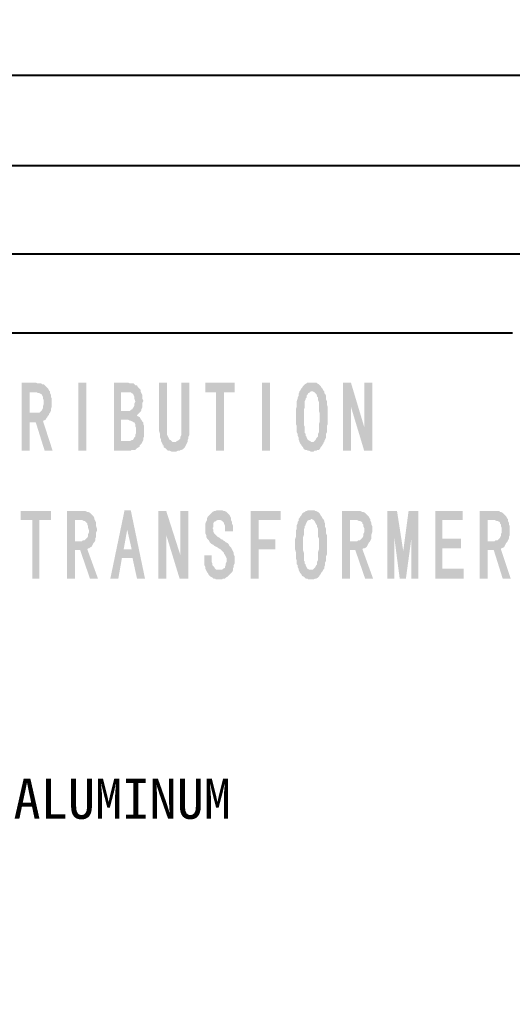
# Model space of a CAD drawing. Header units: millimetres. Extents: x 198356 to 209798, y -190593 to -183267.
# Drawn here: x 209726 to 209757.2, y -190002.9 to -189941.2 of the extents above; entities that cross this region are included whole.
import ezdxf

# ---------------------------------------------------------------- set-up
doc = ezdxf.new("R2010")
doc.units = ezdxf.units.MM
doc.header["$LTSCALE"] = 13
doc.layers.add('2', color=3, linetype='Continuous')
doc.layers.add('PDF_Geometry', color=7, linetype='Continuous')
doc.styles.add('PDF FangSong', font='simfang.ttf')
doc.styles.get("Standard").update_dxf_attribs({"font": 'gbenor.shx', "bigfont": 'gbcbig.shx'})
doc.dimstyles.new('ISO-25', dxfattribs={"dimtxt": 2.5, "dimasz": 2.5, "dimexe": 1.25, "dimexo": 0.625, "dimtad": 1, "dimtxsty": 'Standard', "dimcen": 2.5, "dimadec": 0, "dimazin": 0, "dimtfac": 1, "dimtmove": 0, "dimatfit": 3, "dimfxl": 1, "dimarcsym": 0})

# ---------------------------------------------------------------- blocks, each defined once
blk = doc.blocks.new('*D76')
at = {"layer": '2', "color": 0, "linetype": 'Continuous', "lineweight": -2}
for p, q in [((209624.191, -189957.798), (209624.191, -189949.167)), ((209764.158, -189957.798), (209764.158, -189949.167)), ((209626.691, -189950.417), (209761.658, -189950.417))]:
    blk.add_line(p, q, dxfattribs=at)
at = {"layer": '2', "color": 0, "linetype": 'Continuous'}
for points in [[(209626.691, -189950), (209626.691, -189950.834), (209624.191, -189950.417)], [(209761.658, -189950), (209761.658, -189950.834), (209764.158, -189950.417)]]:
    blk.add_solid(points, dxfattribs=at)
at = {"layer": 'Defpoints', "color": 0, "linetype": 'Continuous'}
for p in [(209764.158, -189950.417), (209624.191, -189958.423), (209764.158, -189958.423)]:
    blk.add_point(p, dxfattribs=at)
at = {"layer": '2', "color": 0, "linetype": 'Continuous', "insert": (209694.175, -189948.542), "char_height": 2.5, "attachment_point": 5}
blk.add_mtext('140', dxfattribs=at)
blk = doc.blocks.new('*D77')
at = {"layer": '2', "color": 0, "linetype": 'Continuous', "lineweight": -2}
for p, q in [((209619.192, -189955.383), (209619.192, -189943.427)), ((209769.213, -189955.383), (209769.213, -189943.427)), ((209621.692, -189944.677), (209766.713, -189944.677))]:
    blk.add_line(p, q, dxfattribs=at)
at = {"layer": '2', "color": 0, "linetype": 'Continuous'}
for points in [[(209621.692, -189944.261), (209621.692, -189945.094), (209619.192, -189944.677)], [(209766.713, -189944.261), (209766.713, -189945.094), (209769.213, -189944.677)]]:
    blk.add_solid(points, dxfattribs=at)
at = {"layer": 'Defpoints', "color": 0, "linetype": 'Continuous'}
for p in [(209769.213, -189944.677), (209619.192, -189956.008), (209769.213, -189956.008)]:
    blk.add_point(p, dxfattribs=at)
at = {"layer": '2', "color": 0, "linetype": 'Continuous', "insert": (209694.203, -189942.802), "char_height": 2.5, "attachment_point": 5}
blk.add_mtext('150', dxfattribs=at)

msp = doc.modelspace()

# ---------------------------------------------------------------- hatches: boundary and pattern name
at = {"layer": '2', "linetype": 'Continuous', "transparency": 33554559}
for points in [[(209727.032, -189964.152), (209726.133, -189964.152), (209726.133, -189968.477), (209726.639, -189968.477), (209726.639, -189966.68), (209727.032, -189966.68), (209727.481, -189966.567), (209727.538, -189966.567), (209727.65, -189966.511), (209727.706, -189966.399), (209727.762, -189966.343), (209727.818, -189966.23), (209727.875, -189966.23), (209727.875, -189966.118), (209726.639, -189966.062), (209726.639, -189964.77), (209726.976, -189964.77), (209727.931, -189964.714), (209727.875, -189964.658), (209727.818, -189964.545), (209727.762, -189964.489), (209727.706, -189964.433), (209727.65, -189964.377), (209727.594, -189964.321), (209727.538, -189964.264), (209727.425, -189964.264), (209727.369, -189964.208), (209727.257, -189964.208), (209727.144, -189964.208)], [(209730.234, -189968.477), (209729.728, -189968.477), (209729.728, -189964.152), (209730.234, -189964.152)], [(209732.873, -189964.152), (209731.975, -189964.152), (209731.975, -189968.477), (209732.873, -189968.477), (209732.93, -189968.477), (209733.042, -189968.477), (209733.098, -189968.421), (209733.21, -189968.421), (209733.323, -189968.421), (209733.379, -189968.365), (209733.435, -189968.308), (209733.547, -189968.252), (209733.604, -189968.196), (209733.604, -189968.14), (209733.66, -189968.084), (209733.716, -189968.028), (209733.772, -189967.915), (209732.424, -189967.859), (209732.424, -189966.511), (209732.873, -189966.511), (209733.716, -189966.511), (209733.66, -189966.455), (209733.604, -189966.343), (209733.491, -189966.286), (209733.435, -189966.23), (209733.379, -189966.23), (209733.435, -189966.23), (209733.491, -189966.174), (209733.547, -189966.118), (209733.66, -189966.006), (209732.424, -189965.949), (209732.424, -189964.77), (209732.93, -189964.77), (209733.66, -189964.714), (209733.66, -189964.601), (209733.604, -189964.545), (209733.547, -189964.489), (209733.491, -189964.433), (209733.435, -189964.321), (209733.323, -189964.321), (209733.267, -189964.264), (209733.21, -189964.208), (209733.098, -189964.208), (209732.986, -189964.208)], [(209735.345, -189964.152), (209734.839, -189964.152), (209734.839, -189967.185), (209734.839, -189967.241), (209734.895, -189967.41), (209734.895, -189967.522), (209734.895, -189967.634), (209734.952, -189967.747), (209734.952, -189967.859), (209735.008, -189967.971), (209735.064, -189968.084), (209735.064, -189968.14), (209735.12, -189968.14), (209735.12, -189968.252), (209735.232, -189968.308), (209735.289, -189968.365), (209735.345, -189968.421), (209735.401, -189968.477), (209735.513, -189968.477), (209735.626, -189968.533), (209735.682, -189968.533), (209735.794, -189968.533), (209735.906, -189968.533), (209736.019, -189968.477), (209736.131, -189968.477), (209736.187, -189968.421), (209736.243, -189968.421), (209736.356, -189968.365), (209736.412, -189968.308), (209736.468, -189968.252), (209736.524, -189968.14), (209736.58, -189968.028), (209736.637, -189967.915), (209735.794, -189967.915), (209735.682, -189967.915), (209735.626, -189967.859), (209735.569, -189967.803), (209735.457, -189967.747), (209735.457, -189967.691), (209735.401, -189967.578), (209735.345, -189967.466), (209735.345, -189967.354), (209735.345, -189967.185)], [(209736.749, -189964.152), (209736.243, -189964.152), (209736.243, -189967.185), (209736.243, -189967.354), (209736.243, -189967.466), (209736.187, -189967.578), (209736.187, -189967.691), (209736.131, -189967.747), (209736.075, -189967.803), (209735.963, -189967.859), (209735.906, -189967.915), (209735.794, -189967.915), (209736.637, -189967.915), (209736.637, -189967.803), (209736.693, -189967.691), (209736.693, -189967.578), (209736.749, -189967.466), (209736.749, -189967.297), (209736.749, -189967.185)], [(209739.613, -189964.152), (209737.76, -189964.152), (209737.76, -189964.77), (209738.434, -189964.77), (209738.434, -189968.477), (209738.939, -189968.477), (209738.939, -189964.77), (209739.613, -189964.77)], [(209741.86, -189968.477), (209741.355, -189968.477), (209741.355, -189964.152), (209741.86, -189964.152)], [(209744.5, -189964.152), (209744.388, -189964.152), (209744.331, -189964.152), (209744.219, -189964.152), (209744.163, -189964.208), (209744.051, -189964.264), (209743.994, -189964.321), (209743.938, -189964.377), (209743.882, -189964.489), (209743.826, -189964.545), (209743.77, -189964.658), (209743.714, -189964.714), (209744.5, -189964.714), (209744.556, -189964.714), (209744.668, -189964.77), (209744.725, -189964.826), (209744.781, -189964.882), (209744.837, -189964.995), (209744.837, -189965.051), (209744.893, -189965.107), (209744.893, -189965.219), (209744.893, -189965.275), (209744.949, -189965.388), (209744.949, -189965.5), (209744.949, -189965.669), (209744.949, -189965.781), (209744.949, -189965.949), (209745.005, -189966.118), (209745.005, -189966.286), (209745.005, -189966.455), (209745.005, -189966.623), (209744.949, -189966.792), (209744.949, -189966.96), (209744.949, -189967.073), (209744.949, -189967.185), (209744.949, -189967.297), (209744.893, -189967.41), (209744.893, -189967.466), (209744.893, -189967.578), (209744.837, -189967.634), (209744.781, -189967.691), (209744.725, -189967.803), (209744.668, -189967.859), (209744.612, -189967.915), (209744.5, -189967.915), (209745.23, -189967.971), (209745.286, -189967.915), (209745.286, -189967.859), (209745.342, -189967.747), (209745.399, -189967.634), (209745.399, -189967.522), (209745.399, -189967.41), (209745.455, -189967.297), (209745.455, -189967.185), (209745.455, -189967.073), (209745.455, -189966.904), (209745.511, -189966.792), (209745.511, -189966.623), (209745.511, -189966.455), (209745.511, -189966.286), (209745.511, -189966.174), (209745.511, -189966.006), (209745.511, -189965.837), (209745.511, -189965.725), (209745.455, -189965.556), (209745.455, -189965.444), (209745.455, -189965.332), (209745.399, -189965.219), (209745.399, -189965.107), (209745.399, -189964.995), (209745.342, -189964.882), (209745.286, -189964.826), (209745.286, -189964.714), (209745.23, -189964.658), (209745.174, -189964.545), (209745.118, -189964.489), (209745.062, -189964.377), (209745.005, -189964.321), (209744.949, -189964.264), (209744.837, -189964.208), (209744.781, -189964.152), (209744.668, -189964.152), (209744.612, -189964.152)], [(209746.971, -189964.152), (209746.466, -189964.152), (209746.466, -189968.477), (209746.971, -189968.477), (209746.971, -189965.669)], [(209746.971, -189964.152), (209746.971, -189965.669), (209747.814, -189968.477), (209747.814, -189966.96)], [(209748.319, -189964.152), (209747.814, -189964.152), (209747.814, -189966.96), (209747.814, -189968.477), (209748.319, -189968.477)], [(209727.931, -189964.714), (209726.976, -189964.77), (209727.032, -189964.77), (209727.088, -189964.77), (209727.201, -189964.826), (209727.257, -189964.826), (209727.369, -189964.882), (209727.425, -189964.938), (209727.481, -189965.051), (209727.481, -189965.163), (209727.538, -189965.275), (209727.538, -189965.444), (209727.538, -189965.5), (209727.481, -189965.669), (209727.481, -189965.781), (209727.425, -189965.893), (209727.369, -189965.949), (209727.313, -189966.006), (209727.257, -189966.062), (209727.144, -189966.062), (209727.088, -189966.062), (209726.639, -189966.062), (209727.875, -189966.118), (209727.931, -189966.062), (209727.987, -189965.949), (209727.987, -189965.837), (209728.043, -189965.669), (209728.043, -189965.556), (209728.043, -189965.444), (209728.043, -189965.332), (209728.043, -189965.163), (209727.987, -189965.051), (209727.987, -189964.938), (209727.931, -189964.826)], [(209733.66, -189964.714), (209732.93, -189964.77), (209733.042, -189964.77), (209733.098, -189964.826), (209733.21, -189964.882), (209733.21, -189964.938), (209733.267, -189965.051), (209733.267, -189965.163), (209733.323, -189965.332), (209733.323, -189965.388), (209733.267, -189965.5), (209733.267, -189965.612), (209733.21, -189965.725), (209733.154, -189965.781), (209733.154, -189965.837), (209733.042, -189965.893), (209732.986, -189965.949), (209732.873, -189965.949), (209732.424, -189965.949), (209733.66, -189966.006), (209733.716, -189965.893), (209733.716, -189965.837), (209733.772, -189965.725), (209733.772, -189965.612), (209733.772, -189965.444), (209733.828, -189965.332), (209733.828, -189965.275), (209733.772, -189965.163), (209733.772, -189965.051), (209733.772, -189964.938), (209733.716, -189964.826)], [(209743.714, -189964.714), (209743.714, -189964.77), (209743.657, -189964.882), (209743.657, -189964.995), (209743.601, -189965.107), (209743.601, -189965.163), (209743.545, -189965.332), (209743.545, -189965.444), (209743.545, -189965.556), (209743.545, -189965.669), (209743.489, -189965.837), (209743.489, -189966.006), (209743.489, -189966.174), (209743.489, -189966.286), (209743.489, -189966.343), (209743.489, -189966.455), (209743.489, -189966.623), (209743.489, -189966.792), (209743.545, -189966.904), (209743.545, -189967.073), (209743.545, -189967.185), (209743.545, -189967.297), (209743.601, -189967.41), (209743.601, -189967.522), (209743.657, -189967.634), (209743.657, -189967.747), (209743.714, -189967.859), (209743.714, -189967.915), (209743.77, -189968.028), (209743.826, -189968.084), (209743.882, -189968.196), (209743.938, -189968.252), (209743.994, -189968.365), (209744.107, -189968.421), (209744.163, -189968.421), (209744.275, -189968.477), (209744.331, -189968.477), (209744.444, -189968.533), (209744.5, -189968.533), (209744.612, -189968.533), (209744.668, -189968.477), (209744.781, -189968.477), (209744.837, -189968.421), (209744.949, -189968.421), (209745.005, -189968.365), (209745.062, -189968.252), (209745.118, -189968.196), (209745.174, -189968.084), (209745.23, -189968.028), (209745.23, -189967.971), (209744.5, -189967.915), (209744.444, -189967.915), (209744.388, -189967.859), (209744.275, -189967.803), (209744.219, -189967.747), (209744.163, -189967.634), (209744.163, -189967.578), (209744.107, -189967.522), (209744.107, -189967.41), (209744.051, -189967.354), (209744.051, -189967.241), (209744.051, -189967.073), (209744.051, -189966.96), (209743.994, -189966.848), (209743.994, -189966.68), (209743.994, -189966.511), (209743.994, -189966.286), (209743.994, -189966.174), (209743.994, -189966.006), (209743.994, -189965.893), (209744.051, -189965.725), (209744.051, -189965.556), (209744.051, -189965.444), (209744.051, -189965.332), (209744.107, -189965.219), (209744.107, -189965.163), (209744.163, -189965.107), (209744.163, -189964.995), (209744.219, -189964.938), (209744.275, -189964.826), (209744.388, -189964.77), (209744.444, -189964.714), (209744.5, -189964.714)], [(209733.716, -189966.511), (209732.873, -189966.511), (209732.986, -189966.567), (209733.042, -189966.567), (209733.154, -189966.623), (209733.21, -189966.68), (209733.267, -189966.68), (209733.323, -189966.792), (209733.323, -189966.904), (209733.379, -189967.017), (209733.379, -189967.185), (209733.379, -189967.354), (209733.323, -189967.466), (209733.323, -189967.578), (209733.267, -189967.634), (209733.21, -189967.747), (209733.154, -189967.803), (209733.098, -189967.803), (209732.986, -189967.859), (209732.873, -189967.859), (209732.817, -189967.859), (209732.424, -189967.859), (209733.772, -189967.915), (209733.828, -189967.803), (209733.828, -189967.691), (209733.884, -189967.578), (209733.884, -189967.466), (209733.884, -189967.297), (209733.884, -189967.185), (209733.884, -189967.073), (209733.884, -189966.904), (209733.828, -189966.792), (209733.828, -189966.68), (209733.772, -189966.623)], [(209727.481, -189966.567), (209727.032, -189966.68), (209727.594, -189968.477), (209728.099, -189968.477)], [(209727.987, -189972.296), (209726.077, -189972.296), (209726.077, -189972.858), (209726.807, -189972.858), (209726.807, -189976.565), (209727.257, -189976.565), (209727.257, -189972.858), (209727.987, -189972.858)], [(209729.897, -189972.296), (209728.998, -189972.296), (209728.998, -189976.565), (209729.503, -189976.565), (209729.503, -189974.768), (209729.84, -189974.768), (209730.29, -189974.711), (209730.346, -189974.655), (209730.402, -189974.655), (209730.458, -189974.599), (209730.571, -189974.543), (209730.627, -189974.431), (209730.683, -189974.318), (209730.739, -189974.262), (209729.503, -189974.206), (209729.503, -189972.858), (209729.84, -189972.858), (209730.739, -189972.802), (209730.739, -189972.746), (209730.683, -189972.633), (209730.627, -189972.577), (209730.571, -189972.521), (209730.514, -189972.465), (209730.458, -189972.409), (209730.346, -189972.352), (209730.29, -189972.352), (209730.177, -189972.296), (209730.121, -189972.296), (209730.009, -189972.296)], [(209733.042, -189972.24), (209732.649, -189972.24), (209731.75, -189976.565), (209732.256, -189976.565), (209732.48, -189975.273), (209733.154, -189975.273), (209732.593, -189974.711), (209732.817, -189973.476)], [(209733.042, -189972.24), (209732.817, -189973.476), (209733.098, -189974.711), (209732.593, -189974.711), (209733.154, -189975.273), (209733.435, -189976.565), (209733.941, -189976.565)], [(209735.289, -189972.296), (209734.783, -189972.296), (209734.783, -189976.565), (209735.289, -189976.565), (209735.289, -189973.813)], [(209735.289, -189972.296), (209735.289, -189973.813), (209736.131, -189976.565), (209736.187, -189975.105)], [(209736.693, -189972.296), (209736.187, -189972.296), (209736.187, -189975.105), (209736.131, -189976.565), (209736.693, -189976.565)], [(209738.659, -189972.24), (209738.546, -189972.24), (209738.49, -189972.24), (209738.378, -189972.296), (209738.322, -189972.296), (209738.209, -189972.352), (209738.153, -189972.409), (209738.097, -189972.465), (209737.985, -189972.577), (209737.928, -189972.633), (209737.872, -189972.746), (209737.872, -189972.858), (209738.659, -189972.858), (209738.715, -189972.858), (209738.827, -189972.914), (209738.883, -189972.97), (209738.939, -189973.026), (209738.939, -189973.083), (209738.996, -189973.195), (209738.996, -189973.307), (209738.996, -189973.42), (209738.996, -189973.588), (209739.501, -189973.588), (209739.501, -189973.532), (209739.501, -189973.42), (209739.501, -189973.307), (209739.501, -189973.195), (209739.445, -189973.083), (209739.445, -189972.97), (209739.389, -189972.858), (209739.389, -189972.746), (209739.333, -189972.633), (209739.276, -189972.521), (209739.22, -189972.465), (209739.164, -189972.409), (209739.108, -189972.352), (209738.996, -189972.296), (209738.939, -189972.296), (209738.827, -189972.24), (209738.715, -189972.24)], [(209742.534, -189972.296), (209740.624, -189972.296), (209740.624, -189976.565), (209741.13, -189976.565), (209741.13, -189974.711), (209742.197, -189974.711), (209742.197, -189974.094), (209741.13, -189974.094), (209741.13, -189972.858), (209742.534, -189972.858)], [(209744.444, -189972.24), (209744.331, -189972.24), (209744.275, -189972.24), (209744.163, -189972.296), (209744.107, -189972.296), (209744.051, -189972.352), (209743.938, -189972.409), (209743.882, -189972.465), (209743.826, -189972.577), (209743.77, -189972.633), (209743.714, -189972.746), (209743.657, -189972.802), (209744.444, -189972.802), (209744.5, -189972.802), (209744.612, -189972.858), (209744.668, -189972.914), (209744.725, -189973.026), (209744.781, -189973.139), (209744.837, -189973.195), (209744.837, -189973.307), (209744.893, -189973.42), (209744.893, -189973.532), (209744.893, -189973.644), (209744.893, -189973.757), (209744.893, -189973.925), (209744.949, -189974.037), (209744.949, -189974.206), (209744.949, -189974.431), (209744.949, -189974.543), (209744.949, -189974.711), (209744.893, -189974.88), (209744.893, -189975.048), (209744.893, -189975.161), (209744.893, -189975.273), (209744.893, -189975.385), (209744.837, -189975.498), (209744.837, -189975.61), (209744.837, -189975.666), (209744.781, -189975.722), (209744.725, -189975.835), (209744.668, -189975.891), (209744.612, -189975.947), (209744.556, -189976.003), (209744.444, -189976.003), (209745.174, -189976.116), (209745.23, -189976.003), (209745.286, -189975.947), (209745.286, -189975.835), (209745.342, -189975.722), (209745.342, -189975.666), (209745.342, -189975.554), (209745.399, -189975.442), (209745.399, -189975.273), (209745.399, -189975.161), (209745.455, -189975.048), (209745.455, -189974.88), (209745.455, -189974.711), (209745.455, -189974.599), (209745.455, -189974.431), (209745.455, -189974.262), (209745.455, -189974.094), (209745.455, -189973.981), (209745.455, -189973.813), (209745.399, -189973.7), (209745.399, -189973.532), (209745.399, -189973.42), (209745.342, -189973.307), (209745.342, -189973.195), (209745.342, -189973.083), (209745.286, -189972.97), (209745.286, -189972.914), (209745.23, -189972.802), (209745.174, -189972.746), (209745.118, -189972.633), (209745.062, -189972.577), (209745.005, -189972.465), (209744.949, -189972.409), (209744.893, -189972.352), (209744.781, -189972.296), (209744.725, -189972.296), (209744.668, -189972.24), (209744.556, -189972.24)], [(209747.308, -189972.296), (209746.41, -189972.296), (209746.41, -189976.565), (209746.915, -189976.565), (209746.915, -189974.768), (209747.252, -189974.768), (209747.701, -189974.711), (209747.758, -189974.655), (209747.814, -189974.655), (209747.926, -189974.599), (209747.982, -189974.543), (209748.038, -189974.431), (209748.095, -189974.318), (209748.151, -189974.262), (209746.915, -189974.206), (209746.915, -189972.858), (209747.252, -189972.858), (209748.207, -189972.802), (209748.151, -189972.746), (209748.095, -189972.633), (209748.038, -189972.577), (209747.982, -189972.521), (209747.926, -189972.465), (209747.87, -189972.409), (209747.758, -189972.352), (209747.701, -189972.352), (209747.589, -189972.296), (209747.533, -189972.296), (209747.421, -189972.296)], [(209749.892, -189972.296), (209749.274, -189972.296), (209749.274, -189976.565), (209749.723, -189976.565), (209749.723, -189973.981)], [(209749.892, -189972.296), (209749.723, -189973.981), (209750.06, -189976.565), (209750.285, -189974.824)], [(209751.24, -189972.296), (209750.622, -189972.296), (209750.285, -189974.824), (209750.06, -189976.565), (209750.454, -189976.565), (209750.791, -189974.094)], [(209751.24, -189972.296), (209750.791, -189974.094), (209750.791, -189976.565), (209751.24, -189976.565)], [(209754.048, -189972.296), (209752.307, -189972.296), (209752.307, -189976.565), (209754.104, -189976.565), (209754.104, -189975.947), (209752.756, -189975.947), (209752.756, -189974.655), (209753.936, -189974.655), (209753.936, -189974.037), (209752.756, -189974.037), (209752.756, -189972.858), (209754.048, -189972.858)], [(209756.014, -189972.296), (209755.115, -189972.296), (209755.115, -189976.565), (209755.621, -189976.565), (209755.621, -189974.768), (209756.014, -189974.768), (209756.463, -189974.711), (209756.463, -189974.655), (209756.52, -189974.655), (209756.632, -189974.599), (209756.688, -189974.543), (209756.744, -189974.431), (209756.8, -189974.318), (209756.857, -189974.262), (209755.621, -189974.206), (209755.621, -189972.858), (209755.958, -189972.858), (209756.913, -189972.802), (209756.857, -189972.746), (209756.8, -189972.633), (209756.744, -189972.577), (209756.688, -189972.521), (209756.632, -189972.465), (209756.576, -189972.409), (209756.463, -189972.352), (209756.407, -189972.352), (209756.351, -189972.296), (209756.239, -189972.296), (209756.126, -189972.296)], [(209730.739, -189972.802), (209729.84, -189972.858), (209729.953, -189972.858), (209730.065, -189972.914), (209730.121, -189972.914), (209730.177, -189972.97), (209730.234, -189973.026), (209730.29, -189973.083), (209730.29, -189973.139), (209730.346, -189973.251), (209730.346, -189973.364), (209730.402, -189973.532), (209730.402, -189973.644), (209730.346, -189973.757), (209730.346, -189973.869), (209730.29, -189973.981), (209730.234, -189974.038), (209730.177, -189974.094), (209730.121, -189974.15), (209730.009, -189974.15), (209729.953, -189974.206), (209729.503, -189974.206), (209730.739, -189974.262), (209730.795, -189974.15), (209730.795, -189974.038), (209730.851, -189973.925), (209730.851, -189973.813), (209730.851, -189973.644), (209730.908, -189973.532), (209730.908, -189973.42), (209730.851, -189973.251), (209730.851, -189973.139), (209730.851, -189973.026), (209730.795, -189972.914)], [(209737.872, -189972.858), (209737.816, -189972.97), (209737.76, -189973.083), (209737.76, -189973.195), (209737.76, -189973.307), (209737.76, -189973.42), (209737.76, -189973.588), (209737.76, -189973.7), (209737.816, -189973.813), (209737.816, -189973.925), (209737.872, -189974.037), (209737.928, -189974.094), (209737.985, -189974.15), (209738.041, -189974.262), (209738.097, -189974.318), (209738.153, -189974.374), (209738.265, -189974.431), (209738.322, -189974.487), (209738.434, -189974.543), (209738.546, -189974.599), (209738.602, -189974.655), (209738.715, -189974.711), (209738.771, -189974.768), (209738.827, -189974.824), (209738.939, -189974.936), (209738.939, -189974.992), (209738.996, -189975.048), (209739.052, -189975.161), (209739.108, -189975.273), (209739.108, -189975.385), (209739.108, -189975.498), (209739.052, -189975.61), (209739.052, -189975.722), (209738.996, -189975.835), (209738.996, -189975.891), (209738.883, -189975.947), (209738.827, -189976.003), (209738.715, -189976.003), (209738.659, -189976.003), (209739.501, -189976.059), (209739.501, -189975.947), (209739.557, -189975.835), (209739.557, -189975.722), (209739.613, -189975.61), (209739.613, -189975.442), (209739.613, -189975.329), (209739.613, -189975.273), (209739.613, -189975.161), (209739.557, -189975.048), (209739.557, -189974.936), (209739.501, -189974.824), (209739.445, -189974.711), (209739.389, -189974.599), (209739.333, -189974.543), (209739.276, -189974.487), (209739.22, -189974.374), (209739.164, -189974.318), (209739.052, -189974.262), (209738.996, -189974.206), (209738.883, -189974.15), (209738.827, -189974.094), (209738.771, -189974.094), (209738.659, -189973.981), (209738.546, -189973.925), (209738.49, -189973.869), (209738.434, -189973.813), (209738.378, -189973.757), (209738.322, -189973.7), (209738.265, -189973.588), (209738.265, -189973.476), (209738.209, -189973.363), (209738.265, -189973.307), (209738.265, -189973.195), (209738.265, -189973.083), (209738.322, -189972.97), (209738.378, -189972.97), (209738.434, -189972.914), (209738.546, -189972.858), (209738.659, -189972.858)], [(209743.657, -189972.802), (209743.657, -189972.914), (209743.601, -189972.97), (209743.601, -189973.083), (209743.545, -189973.195), (209743.545, -189973.307), (209743.545, -189973.42), (209743.489, -189973.532), (209743.489, -189973.644), (209743.489, -189973.813), (209743.489, -189973.925), (209743.433, -189974.094), (209743.433, -189974.262), (209743.433, -189974.431), (209743.433, -189974.599), (209743.433, -189974.711), (209743.489, -189974.88), (209743.489, -189975.049), (209743.489, -189975.161), (209743.489, -189975.273), (209743.545, -189975.442), (209743.545, -189975.554), (209743.545, -189975.666), (209743.601, -189975.723), (209743.601, -189975.835), (209743.657, -189975.947), (209743.657, -189976.003), (209743.714, -189976.116), (209743.77, -189976.228), (209743.826, -189976.284), (209743.882, -189976.397), (209743.994, -189976.453), (209744.051, -189976.509), (209744.107, -189976.565), (209744.219, -189976.565), (209744.275, -189976.621), (209744.388, -189976.621), (209744.444, -189976.621), (209744.556, -189976.621), (209744.612, -189976.621), (209744.725, -189976.565), (209744.781, -189976.565), (209744.893, -189976.509), (209744.949, -189976.453), (209745.005, -189976.34), (209745.062, -189976.284), (209745.118, -189976.172), (209745.174, -189976.116), (209744.444, -189976.003), (209744.388, -189976.003), (209744.331, -189976.003), (209744.219, -189975.947), (209744.163, -189975.835), (209744.107, -189975.723), (209744.107, -189975.666), (209744.051, -189975.61), (209744.051, -189975.498), (209743.994, -189975.442), (209743.994, -189975.329), (209743.994, -189975.217), (209743.994, -189975.049), (209743.994, -189974.936), (209743.938, -189974.768), (209743.938, -189974.599), (209743.938, -189974.431), (209743.938, -189974.318), (209743.938, -189974.15), (209743.938, -189973.981), (209743.994, -189973.813), (209743.994, -189973.701), (209743.994, -189973.532), (209743.994, -189973.42), (209744.051, -189973.364), (209744.051, -189973.251), (209744.107, -189973.195), (209744.107, -189973.139), (209744.163, -189973.026), (209744.219, -189972.914), (209744.331, -189972.858), (209744.388, -189972.858), (209744.444, -189972.802)], [(209748.207, -189972.802), (209747.252, -189972.858), (209747.364, -189972.858), (209747.477, -189972.914), (209747.533, -189972.914), (209747.645, -189972.97), (209747.701, -189973.026), (209747.701, -189973.083), (209747.758, -189973.139), (209747.758, -189973.251), (209747.814, -189973.364), (209747.814, -189973.532), (209747.814, -189973.644), (209747.758, -189973.757), (209747.758, -189973.869), (209747.701, -189973.981), (209747.645, -189974.038), (209747.589, -189974.094), (209747.533, -189974.15), (209747.421, -189974.15), (209747.364, -189974.206), (209746.915, -189974.206), (209748.151, -189974.262), (209748.207, -189974.15), (209748.263, -189974.038), (209748.263, -189973.925), (209748.263, -189973.813), (209748.319, -189973.644), (209748.319, -189973.532), (209748.319, -189973.42), (209748.319, -189973.251), (209748.263, -189973.139), (209748.263, -189973.026), (209748.207, -189972.914)], [(209756.913, -189972.802), (209755.958, -189972.858), (209756.07, -189972.858), (209756.183, -189972.914), (209756.239, -189972.914), (209756.351, -189972.97), (209756.407, -189973.026), (209756.407, -189973.083), (209756.463, -189973.139), (209756.463, -189973.251), (209756.52, -189973.364), (209756.52, -189973.532), (209756.52, -189973.644), (209756.463, -189973.757), (209756.463, -189973.869), (209756.407, -189973.981), (209756.351, -189974.038), (209756.295, -189974.094), (209756.239, -189974.15), (209756.126, -189974.15), (209756.07, -189974.206), (209755.621, -189974.206), (209756.857, -189974.262), (209756.913, -189974.15), (209756.969, -189974.038), (209756.969, -189973.925), (209757.025, -189973.813), (209757.025, -189973.644), (209757.025, -189973.532), (209757.025, -189973.42), (209757.025, -189973.251), (209756.969, -189973.139), (209756.969, -189973.026), (209756.913, -189972.914)], [(209730.29, -189974.711), (209729.84, -189974.768), (209730.458, -189976.565), (209730.964, -189976.565)], [(209738.153, -189975.105), (209737.704, -189975.105), (209737.704, -189975.329), (209737.704, -189975.498), (209737.704, -189975.61), (209737.704, -189975.722), (209737.76, -189975.835), (209737.76, -189975.947), (209737.816, -189976.059), (209737.872, -189976.172), (209737.928, -189976.228), (209737.985, -189976.34), (209738.041, -189976.396), (209738.097, -189976.453), (209738.209, -189976.509), (209738.265, -189976.565), (209738.378, -189976.565), (209738.434, -189976.621), (209738.546, -189976.621), (209738.659, -189976.621), (209738.715, -189976.621), (209738.827, -189976.621), (209738.883, -189976.565), (209738.996, -189976.565), (209739.052, -189976.509), (209739.164, -189976.453), (209739.22, -189976.396), (209739.276, -189976.34), (209739.333, -189976.284), (209739.389, -189976.228), (209739.445, -189976.172), (209739.501, -189976.059), (209738.659, -189976.003), (209738.602, -189976.003), (209738.546, -189976.003), (209738.434, -189976.003), (209738.378, -189975.947), (209738.322, -189975.835), (209738.265, -189975.779), (209738.209, -189975.722), (209738.209, -189975.61), (209738.153, -189975.498), (209738.153, -189975.329)], [(209747.701, -189974.711), (209747.252, -189974.768), (209747.87, -189976.565), (209748.375, -189976.565)], [(209756.463, -189974.711), (209756.014, -189974.768), (209756.576, -189976.565), (209757.081, -189976.565)]]:
    msp.add_hatch(color=256, dxfattribs=at).paths.add_polyline_path(points)

# ---------------------------------------------------------------- linework, layer by layer
at = {"layer": 'PDF_Geometry', "lineweight": 25}
for points in [[(209619.192, -189956.008), (209769.213, -189956.008), (209769.213, -190131.023), (209619.192, -190131.023), (209619.192, -189956.008)], [(209631.156, -189961.007), (209757.194, -189961.007)]]:
    msp.add_lwpolyline(points, dxfattribs=at)

# ---------------------------------------------------------------- texts
at = {"layer": '2', "linetype": 'Continuous', "insert": (209691.192, -189991.824), "char_height": 2.53409, "attachment_point": 7, "style": 'PDF FangSong'}
msp.add_mtext('\\W0.998476;CONDUCTOR MATERIAL: ALUMINUM', dxfattribs=at)

# ---------------------------------------------------------------- dimensions: what is measured, and where the dimension line sits
at = {"layer": '2', "linetype": 'Continuous'}
for base, p1, p2, picture, middle in [((209769.213, -189944.677), (209619.192, -189956.008), (209769.213, -189956.008), '*D77', (209694.203, -189942.802)), ((209764.158, -189950.417), (209624.191, -189958.423), (209764.158, -189958.423), '*D76', (209694.175, -189948.542))]:
    dim = msp.add_linear_dim(base=base, p1=p1, p2=p2, dimstyle='ISO-25', override={"dimdec": 0}, dxfattribs=at)
    dim.commit()
    dim.dimension.update_dxf_attribs({"geometry": picture, "text_midpoint": middle})

doc.saveas('drawing.dxf')
